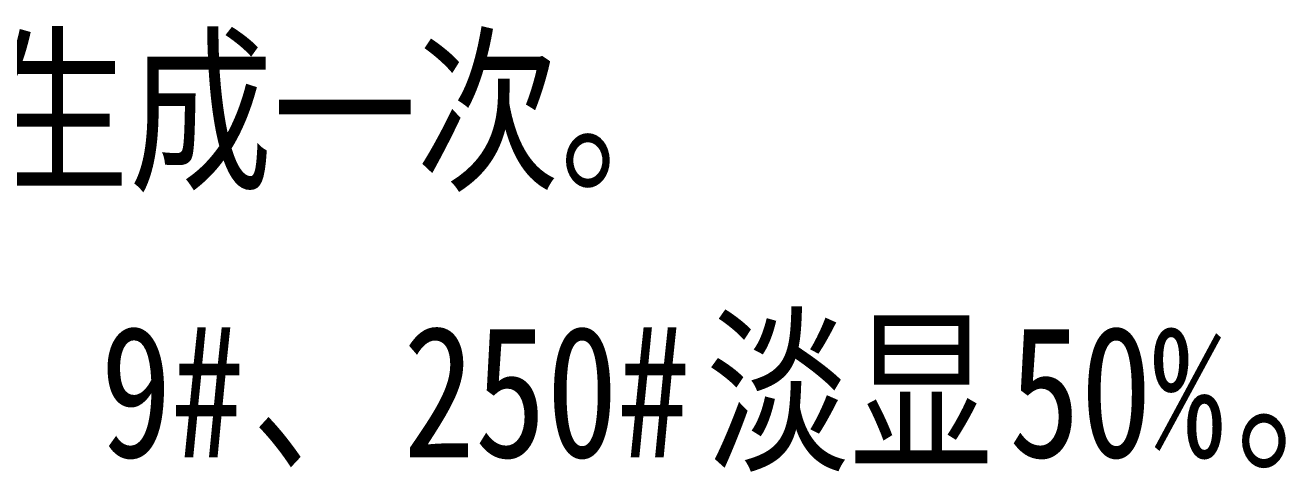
# Model space of a CAD drawing. Extents: x 12300 to 361047, y -1498650 to 1244242.
# Drawn here: x 231669 to 267638, y 194381 to 207124 of the extents above; entities that cross this region are included whole.
import ezdxf

# ---------------------------------------------------------------- set-up
doc = ezdxf.new("R2010")
doc.units = 0
doc.header["$LTSCALE"] = 1000
doc.header["$MEASUREMENT"] = 0
doc.layers.add('TEXT', color=3, linetype='CONTINUOUS')
doc.styles.add('-黑体', font='simhei.ttf', dxfattribs={"width": 0.8})

msp = doc.modelspace()

# ---------------------------------------------------------------- texts
at = {"layer": 'TEXT', "color": 1, "style": '-黑体', "width": 0.8}
for s, height, p in [('打图前重新生成一次。', 3755.27, (210046.8, 202796.1)), ('淡显', 3755.27, (251093.2, 194796.1)), ('9#', 3755.27, (233810.5, 194796.1)), ('250#', 3755.27, (242451.9, 194796.1)), ('50%', 3755.27, (259734.6, 194796.1)), ('。', 3755.3, (266215.6, 194796.1)), ('、', 3755.3, (238131.2, 194796.1))]:
    msp.add_text(s, height=height, dxfattribs=at).set_placement(p)

doc.saveas('drawing.dxf')
